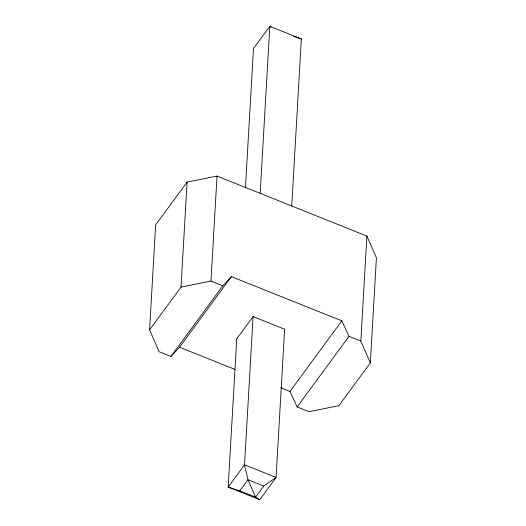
<?xml version="1.0" encoding="UTF-8"?>
<svg xmlns="http://www.w3.org/2000/svg" width="526" height="526" viewBox="0 0 526 526"><rect width="100%" height="100%" fill="white"/><g stroke="black" fill="none" stroke-linecap="round" stroke-linejoin="round"><path stroke-width="0.79" d="M370.357 362.868L360.849 341.072L349.014 336.338L341.841 320.827L231.401 276.623L179.53 347.232L170.93 356.431L159.102 351.697L149.588 329.901L155.643 224.898L187.092 182.088L217.021 176.078L366.898 236.069L376.412 257.865L370.357 362.868L338.908 405.678L308.979 411.687L297.151 406.946L289.971 391.436L280.831 387.78M149.588 329.901L181.036 287.084L187.092 182.088M231.401 276.623L222.8 285.815L210.965 281.081L217.021 176.078M236.746 338.711L228.192 487.069L259.745 499.7L276.084 477.457L284.638 329.098M245.445 187.887L253.479 48.543L269.812 26.3L301.365 38.931L291.726 206.146M253.085 316.468L244.531 464.833L247.976 479.725L255.583 497.162L259.745 499.7M260.173 193.515L269.812 26.3L271.199 27.148M360.849 341.072L366.898 236.069M170.93 356.431L222.8 285.815M236.739 338.836L253.078 316.593L284.632 329.223M289.971 391.436L341.841 320.827M297.151 406.946L349.014 336.338M239.81 490.843L247.976 479.725L263.756 486.037L276.084 477.457L244.531 464.833L228.192 487.069L239.81 490.843L255.583 497.162L263.756 486.037M181.036 287.084L210.965 281.081M293.626 36.412L301.365 38.931M179.53 347.232L235.135 369.489"/></g></svg>
